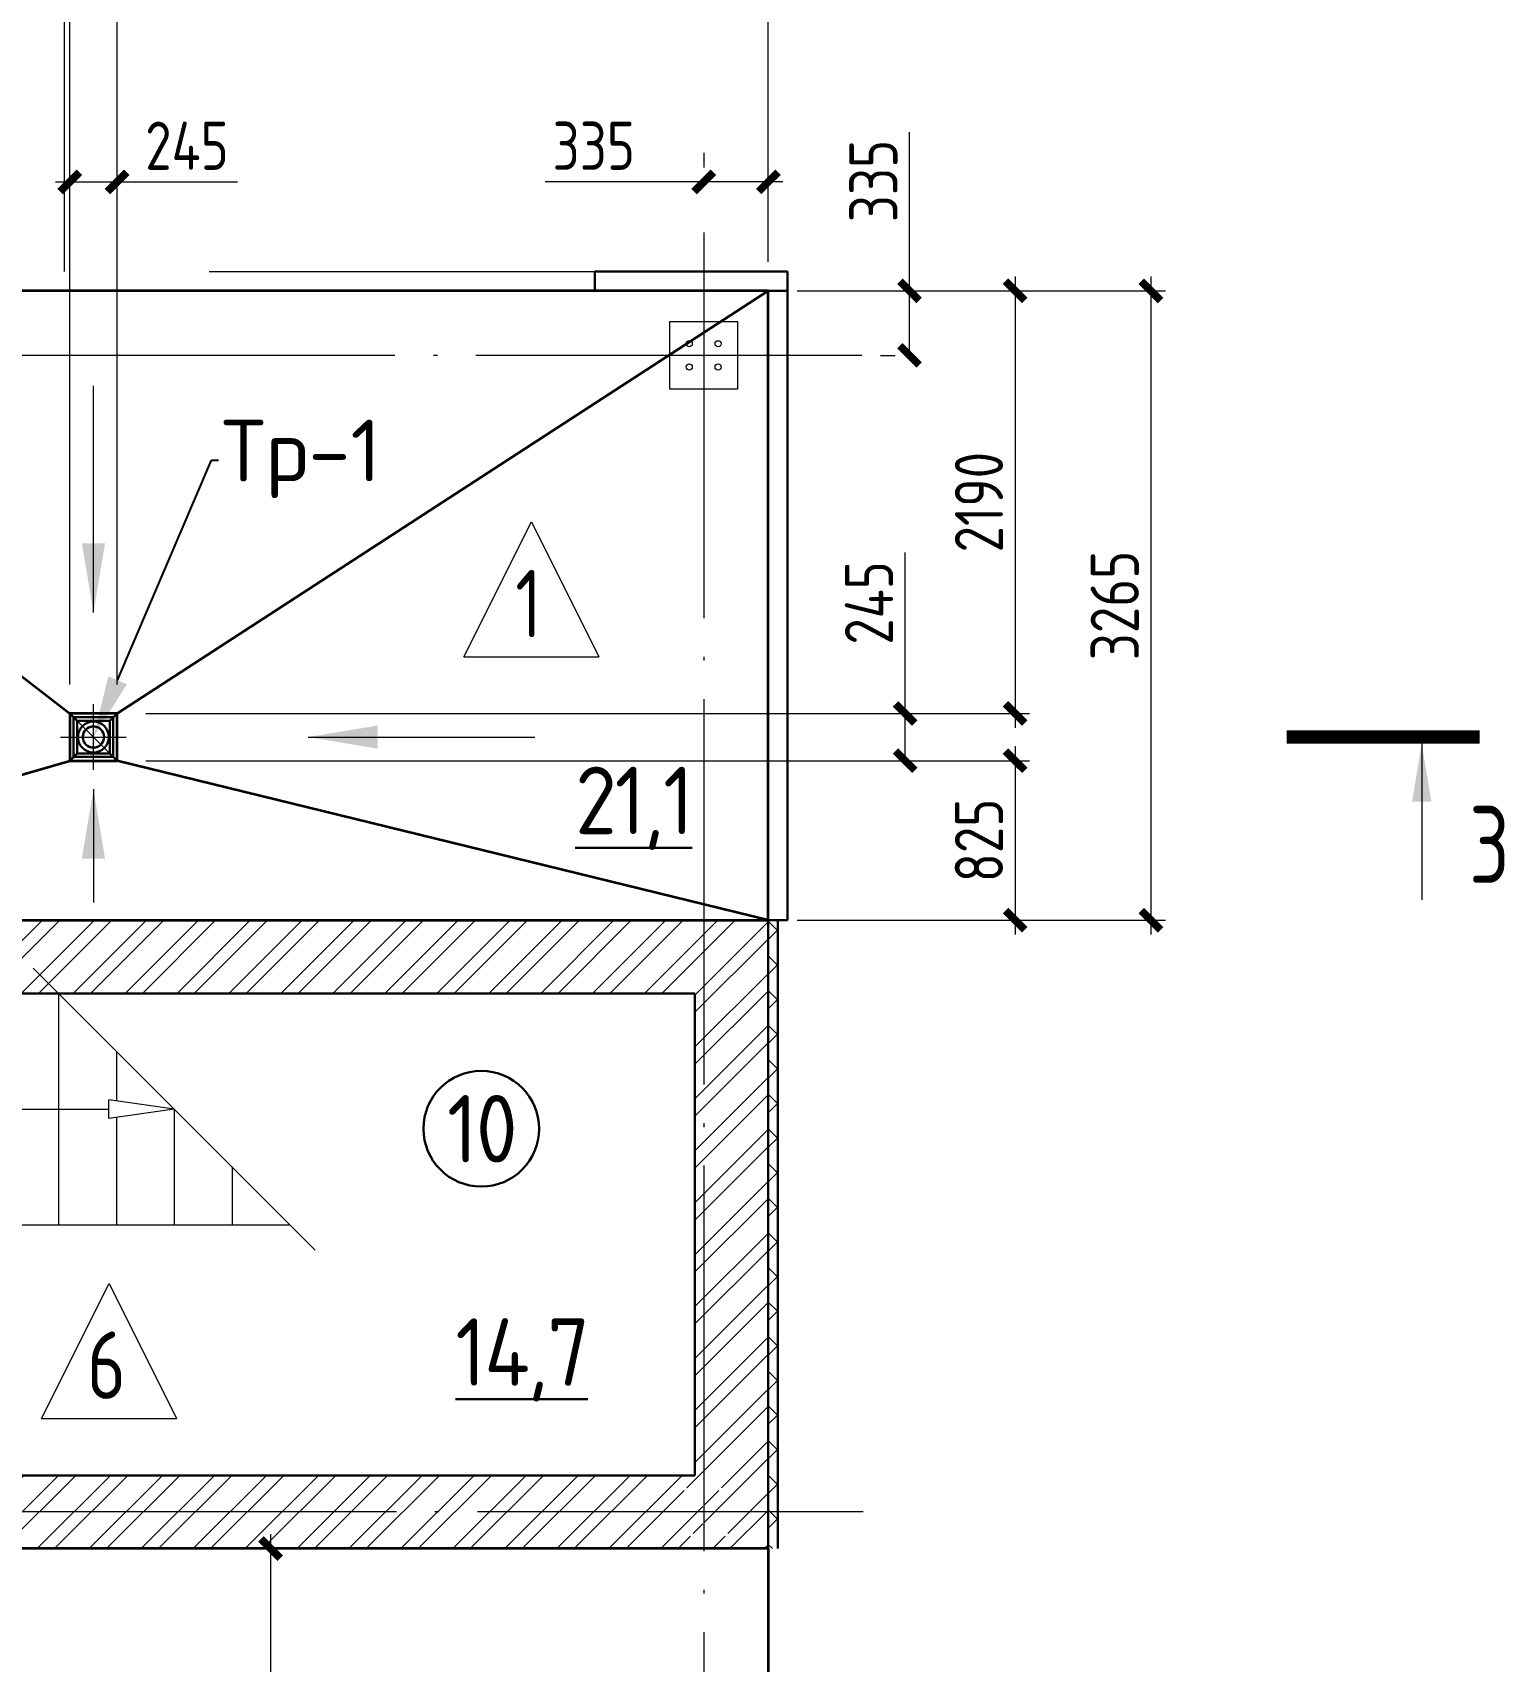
# Model space of a CAD drawing. Extents: x -965262 to 1142518, y -357520 to 71675.
# Drawn here: x 103943 to 111575, y -169927 to -161478 of the extents above; entities that cross this region are included whole.
import ezdxf
from ezdxf import colors
from ezdxf.entities.mleader import LeaderData, LeaderLine
from ezdxf.math import Vec2, Vec3

# ---------------------------------------------------------------- set-up
doc = ezdxf.new("R2010")
doc.units = 0
doc.header["$LTSCALE"] = 10
for name, pattern in [('ACAD_ISO04W100', [30, 24, -3, 0, -3]), ('DOTE', [2.42, 2, -0.2, 0.02, -0.2]), ('HIDDEN', [9.525, 6.35, -3.175])]:
    doc.linetypes.add(name, pattern=pattern)
doc.layers.get('0').update_dxf_attribs({"linetype": 'CONTINUOUS', "lineweight": 30})
doc.layers.get('Defpoints').update_dxf_attribs({"linetype": 'CONTINUOUS'})
for name, color, linetype, lineweight in [('DOTE', 7, 'DOTE', 9), ('полы', 3, 'CONTINUOUS', 35), ('Полы_лотки', 7, 'CONTINUOUS', 30)]:
    doc.layers.add(name, color=color, linetype=linetype, lineweight=lineweight)
doc.styles.add('GOST 2.304', font='isocpeur.ttf', dxfattribs={"width": 0.75, "height": 250})
doc.styles.add('GOST-2.304_Type-B', font='isocpeur.ttf', dxfattribs={"width": 0.9})
doc.styles.get("Standard").update_dxf_attribs({"font": 'isocpeur.ttf', "height": 300})
doc.styles.add('ГОСТ 2м', font='isocpeur.ttf', dxfattribs={"width": 0.8, "height": 250})
doc.dimstyles.new('ГОСТ 2м', dxfattribs={"dimtxt": 250, "dimasz": 100, "dimexe": 75, "dimexo": 150, "dimgap": 62.5, "dimtad": 1, "dimdec": 0, "dimtxsty": 'ГОСТ 2м', "dimblk": 'ARCHTICK', "dimcen": 150, "dimdle": 75, "dimclrd": 256, "dimclre": 256, "dimclrt": 256, "dimadec": 0, "dimazin": 0, "dimtfac": 1, "dimtdec": 0, "dimtmove": 0, "dimatfit": 3, "dimldrblk": 'OBLIQUE', "dimfxl": 1, "dimlwd": 15, "dimlwe": 15, "dimarcsym": 0})

# ---------------------------------------------------------------- blocks, each defined once
blk = doc.blocks.new('_ArchTick')
at = {"color": 0, "linetype": 'ByBlock', "lineweight": 0, "const_width": 0.4}
blk.add_lwpolyline([(-0.5, -0.5), (0.5, 0.5)], dxfattribs=at)
blk = doc.blocks.new('*D1342')
at = {"lineweight": 15, "ltscale": 50, "transparency": 16777216}
for p, q in [((101297.6, -162667.1), (101297.6, -161105.6)), ((104135.8, -164859.6), (104135.8, -161105.6)), ((101222.6, -161180.6), (104210.8, -161180.6))]:
    blk.add_line(p, q, dxfattribs=at)
at = {"layer": 'Defpoints', "color": 0, "lineweight": 15, "ltscale": 50, "transparency": 16777216}
for p in [(104135.8, -161180.6), (101297.6, -162817.1, 1451.3), (104135.8, -165009.6, 1451.3)]:
    blk.add_point(p, dxfattribs=at)
at = {"lineweight": 15, "ltscale": 50, "transparency": 16777216, "xscale": 100, "yscale": 100, "zscale": 100, "rotation": 180}
blk.add_blockref('_ArchTick', (101297.6, -161180.6), dxfattribs=at)
at = {"lineweight": 15, "ltscale": 50, "transparency": 16777216, "xscale": 100, "yscale": 100, "zscale": 100}
blk.add_blockref('_ArchTick', (104135.8, -161180.6), dxfattribs=at)
at = {"lineweight": 15, "ltscale": 50, "transparency": 16777216, "insert": (102716.7, -160993.1), "char_height": 250, "attachment_point": 5, "style": 'ГОСТ 2м'}
blk.add_mtext('2840', dxfattribs=at)
blk = doc.blocks.new('_Oblique')
at = {"color": 0, "linetype": 'ByBlock', "lineweight": -2}
blk.add_line((-0.5, -0.5), (0.5, 0.5), dxfattribs=at)
blk = doc.blocks.new('*D1343')
at = {"lineweight": 15, "ltscale": 50, "transparency": 16777216}
for p, q in [((104380.8, -164859.6), (104380.8, -161105.6)), ((107757.8, -162667.1), (107757.8, -161105.6)), ((104305.8, -161180.6), (107832.8, -161180.6))]:
    blk.add_line(p, q, dxfattribs=at)
at = {"layer": 'Defpoints', "color": 0, "lineweight": 15, "ltscale": 50, "transparency": 16777216}
for p in [(107757.8, -161180.6), (107757.8, -162817.1, 1451.3), (104380.8, -165009.6, 1451.3)]:
    blk.add_point(p, dxfattribs=at)
at = {"lineweight": 15, "ltscale": 50, "transparency": 16777216, "xscale": 100, "yscale": 100, "zscale": 100, "rotation": 180}
blk.add_blockref('_ArchTick', (104380.8, -161180.6), dxfattribs=at)
at = {"lineweight": 15, "ltscale": 50, "transparency": 16777216, "xscale": 100, "yscale": 100, "zscale": 100}
blk.add_blockref('_ArchTick', (107757.8, -161180.6), dxfattribs=at)
at = {"lineweight": 15, "ltscale": 50, "transparency": 16777216, "insert": (106069.3, -160993.1), "char_height": 250, "attachment_point": 5, "style": 'ГОСТ 2м'}
blk.add_mtext('3375', dxfattribs=at)
blk = doc.blocks.new('*D1344')
at = {"lineweight": 15, "ltscale": 50, "transparency": 16777216}
for p, q in [((104135.8, -164859.6), (104135.8, -162177.1)), ((104380.8, -164859.6), (104380.8, -162177.1)), ((104060.8, -162252.1), (104380.8, -162252.1)), ((104380.8, -162252.1), (105005.8, -162252.1))]:
    blk.add_line(p, q, dxfattribs=at)
at = {"layer": 'Defpoints', "color": 0, "lineweight": 15, "ltscale": 50, "transparency": 16777216}
for p in [(104380.8, -162252.1), (104135.8, -165009.6, 1451.3), (104380.8, -165009.6, 1451.3)]:
    blk.add_point(p, dxfattribs=at)
at = {"lineweight": 15, "ltscale": 50, "transparency": 16777216, "xscale": 100, "yscale": 100, "zscale": 100, "rotation": 180}
blk.add_blockref('_ArchTick', (104135.8, -162252.1), dxfattribs=at)
at = {"lineweight": 15, "ltscale": 50, "transparency": 16777216, "xscale": 100, "yscale": 100, "zscale": 100}
blk.add_blockref('_ArchTick', (104380.8, -162252.1), dxfattribs=at)
at = {"lineweight": 15, "ltscale": 50, "transparency": 16777216, "insert": (104743.3, -162064.6), "char_height": 250, "attachment_point": 5, "style": 'ГОСТ 2м'}
blk.add_mtext('245', dxfattribs=at)
blk = doc.blocks.new('*D1345')
at = {"lineweight": 15, "ltscale": 50, "transparency": 16777216}
for p, q in [((107422.6, -162102.1), (107422.6, -162177.1)), ((107757.8, -162667.1), (107757.8, -162177.1)), ((107422.6, -162252.1), (106600.4, -162252.1)), ((107832.8, -162252.1), (107422.6, -162252.1))]:
    blk.add_line(p, q, dxfattribs=at)
at = {"layer": 'Defpoints', "color": 0, "lineweight": 15, "ltscale": 50, "transparency": 16777216}
for p in [(107422.6, -162252.1), (107422.6, -162252.1), (107757.8, -162817.1, 1451.3)]:
    blk.add_point(p, dxfattribs=at)
at = {"lineweight": 15, "ltscale": 50, "transparency": 16777216, "xscale": 100, "yscale": 100, "zscale": 100, "rotation": 180}
blk.add_blockref('_ArchTick', (107422.6, -162252.1), dxfattribs=at)
at = {"lineweight": 15, "ltscale": 50, "transparency": 16777216, "xscale": 100, "yscale": 100, "zscale": 100}
blk.add_blockref('_ArchTick', (107757.8, -162252.1), dxfattribs=at)
at = {"lineweight": 15, "ltscale": 50, "transparency": 16777216, "insert": (106852.9, -162064.6), "char_height": 250, "attachment_point": 5, "style": 'ГОСТ 2м'}
blk.add_mtext('335', dxfattribs=at)
blk = doc.blocks.new('*D1347')
at = {"lineweight": 15, "ltscale": 50, "transparency": 16777216}
for p, q in [((109037.6, -162742.1), (109037.6, -165084.6)), ((107907.8, -162817.1), (109112.6, -162817.1)), ((104530.8, -165009.6), (109112.6, -165009.6))]:
    blk.add_line(p, q, dxfattribs=at)
at = {"layer": 'Defpoints', "color": 0, "lineweight": 15, "ltscale": 50, "transparency": 16777216}
for p in [(107757.8, -162817.1, 1451.3), (104380.8, -165009.6, 1451.3), (109037.6, -165009.6)]:
    blk.add_point(p, dxfattribs=at)
at = {"lineweight": 15, "ltscale": 50, "transparency": 16777216, "xscale": 100, "yscale": 100, "zscale": 100}
for p, rotation in [((109037.6, -162817.1), 90), ((109037.6, -165009.6), 270)]:
    blk.add_blockref('_ArchTick', p, dxfattribs=dict(at, rotation=rotation))
at = {"lineweight": 15, "ltscale": 50, "transparency": 16777216, "insert": (108850.1, -163913.4), "char_height": 250, "attachment_point": 5, "rotation": 90, "style": 'ГОСТ 2м'}
blk.add_mtext('2190', dxfattribs=at)
blk = doc.blocks.new('*D1348')
at = {"lineweight": 15, "ltscale": 50, "transparency": 16777216}
for p, q in [((108490.2, -162817.1), (108490.2, -161994.9)), ((108490.2, -163152.1), (108490.2, -162742.1)), ((107907.8, -162817.1), (108565.2, -162817.1)), ((108340.2, -163152.1), (108415.2, -163152.1))]:
    blk.add_line(p, q, dxfattribs=at)
at = {"layer": 'Defpoints', "color": 0, "lineweight": 15, "ltscale": 50, "transparency": 16777216}
for p in [(107757.8, -162817.1, 1451.3), (108490.2, -163152.1), (108490.2, -163152.1)]:
    blk.add_point(p, dxfattribs=at)
at = {"lineweight": 15, "ltscale": 50, "transparency": 16777216, "xscale": 100, "yscale": 100, "zscale": 100}
for p, rotation in [((108490.2, -162817.1), 90), ((108490.2, -163152.1), 270)]:
    blk.add_blockref('_ArchTick', p, dxfattribs=dict(at, rotation=rotation))
at = {"lineweight": 15, "ltscale": 50, "transparency": 16777216, "insert": (108302.7, -162247.4), "char_height": 250, "attachment_point": 5, "rotation": 90, "style": 'ГОСТ 2м'}
blk.add_mtext('335', dxfattribs=at)
blk = doc.blocks.new('*D1349')
at = {"lineweight": 15, "ltscale": 50, "transparency": 16777216}
for p, q in [((109037.6, -165179.6), (109037.6, -166157.1)), ((104530.8, -165254.6), (109112.6, -165254.6)), ((107907.8, -166082.1), (109112.6, -166082.1))]:
    blk.add_line(p, q, dxfattribs=at)
at = {"layer": 'Defpoints', "color": 0, "lineweight": 15, "ltscale": 50, "transparency": 16777216}
for p in [(104380.8, -165254.6, 1451.3), (107757.8, -166082.1, 1451.3), (109037.6, -166082.1)]:
    blk.add_point(p, dxfattribs=at)
at = {"lineweight": 15, "ltscale": 50, "transparency": 16777216, "xscale": 100, "yscale": 100, "zscale": 100}
for p, rotation in [((109037.6, -165254.6), 90), ((109037.6, -166082.1), 270)]:
    blk.add_blockref('_ArchTick', p, dxfattribs=dict(at, rotation=rotation))
at = {"lineweight": 15, "ltscale": 50, "transparency": 16777216, "insert": (108850.1, -165668.4), "char_height": 250, "attachment_point": 5, "rotation": 90, "style": 'ГОСТ 2м'}
blk.add_mtext('825', dxfattribs=at)
blk = doc.blocks.new('*D1350')
at = {"lineweight": 15, "ltscale": 50, "transparency": 16777216}
for p, q in [((108467.4, -165009.6), (108467.4, -164173.9)), ((108467.4, -165254.6), (108467.4, -164934.6)), ((104530.8, -165009.6), (108542.4, -165009.6)), ((104530.8, -165254.6), (108542.4, -165254.6))]:
    blk.add_line(p, q, dxfattribs=at)
at = {"layer": 'Defpoints', "color": 0, "lineweight": 15, "ltscale": 50, "transparency": 16777216}
for p in [(104380.8, -165009.6, 1451.3), (104380.8, -165254.6, 1451.3), (108467.4, -165254.6)]:
    blk.add_point(p, dxfattribs=at)
at = {"lineweight": 15, "ltscale": 50, "transparency": 16777216, "xscale": 100, "yscale": 100, "zscale": 100}
for p, rotation in [((108467.4, -165009.6), 90), ((108467.4, -165254.6), 270)]:
    blk.add_blockref('_ArchTick', p, dxfattribs=dict(at, rotation=rotation))
at = {"lineweight": 15, "ltscale": 50, "transparency": 16777216, "insert": (108279.9, -164436.4), "char_height": 250, "attachment_point": 5, "rotation": 90, "style": 'ГОСТ 2м'}
blk.add_mtext('245', dxfattribs=at)
blk = doc.blocks.new('*D1365')
at = {"lineweight": 15, "ltscale": 50, "transparency": 16777216}
for p, q in [((101297.6, -162667.1), (101297.6, -160644.1)), ((107757.8, -162667.1), (107757.8, -160644.1)), ((101222.6, -160719.1), (107832.8, -160719.1))]:
    blk.add_line(p, q, dxfattribs=at)
at = {"layer": 'Defpoints', "color": 0, "lineweight": 15, "ltscale": 50, "transparency": 16777216}
for p in [(107757.8, -160719.1), (101297.6, -162817.1, 1451.3), (107757.8, -162817.1, 1451.3)]:
    blk.add_point(p, dxfattribs=at)
at = {"lineweight": 15, "ltscale": 50, "transparency": 16777216, "xscale": 100, "yscale": 100, "zscale": 100, "rotation": 180}
blk.add_blockref('_ArchTick', (101297.6, -160719.1), dxfattribs=at)
at = {"lineweight": 15, "ltscale": 50, "transparency": 16777216, "xscale": 100, "yscale": 100, "zscale": 100}
blk.add_blockref('_ArchTick', (107757.8, -160719.1), dxfattribs=at)
at = {"lineweight": 15, "ltscale": 50, "transparency": 16777216, "insert": (104527.7, -160531.6), "char_height": 250, "attachment_point": 5, "style": 'ГОСТ 2м'}
blk.add_mtext('6460', dxfattribs=at)
blk = doc.blocks.new('*D1366')
at = {"lineweight": 15, "ltscale": 50, "transparency": 16777216}
for p, q in [((109741.7, -162742.1), (109741.7, -166157.1)), ((107907.8, -162817.1), (109816.7, -162817.1)), ((107907.8, -166082.1), (109816.7, -166082.1))]:
    blk.add_line(p, q, dxfattribs=at)
at = {"layer": 'Defpoints', "color": 0, "lineweight": 15, "ltscale": 50, "transparency": 16777216}
for p in [(107757.8, -162817.1, 1451.3), (107757.8, -166082.1, 1451.3), (109741.7, -166082.1)]:
    blk.add_point(p, dxfattribs=at)
at = {"lineweight": 15, "ltscale": 50, "transparency": 16777216, "xscale": 100, "yscale": 100, "zscale": 100}
for p, rotation in [((109741.7, -162817.1), 90), ((109741.7, -166082.1), 270)]:
    blk.add_blockref('_ArchTick', p, dxfattribs=dict(at, rotation=rotation))
at = {"lineweight": 15, "ltscale": 50, "transparency": 16777216, "insert": (109554.2, -164449.6), "char_height": 250, "attachment_point": 5, "rotation": 90, "style": 'ГОСТ 2м'}
blk.add_mtext('3265', dxfattribs=at)
blk = doc.blocks.new('*D1166')
at = {"lineweight": 15, "ltscale": 50, "transparency": 16777216}
for p, q in [((105177.1, -169267.1), (105177.1, -186892.1)), ((107607.8, -169342.1), (105102.1, -169342.1)), ((107607.8, -186817.1), (105102.1, -186817.1))]:
    blk.add_line(p, q, dxfattribs=at)
at = {"layer": 'Defpoints', "color": 0, "ltscale": 50, "transparency": 16777216}
for p in [(107757.8, -169342.1, 1451.3), (105177.1, -186817.1), (107757.8, -186817.1, 1451.3)]:
    blk.add_point(p, dxfattribs=at)
at = {"lineweight": 15, "ltscale": 50, "transparency": 16777216, "xscale": 100, "yscale": 100, "zscale": 100}
for p, rotation in [((105177.1, -169342.1), 90), ((105177.1, -186817.1), 270)]:
    blk.add_blockref('_ArchTick', p, dxfattribs=dict(at, rotation=rotation))
at = {"lineweight": 15, "ltscale": 50, "transparency": 16777216, "insert": (104989.6, -178923.1), "char_height": 250, "attachment_point": 5, "rotation": 90, "style": 'ГОСТ 2м'}
blk.add_mtext('17475', dxfattribs=at)

msp = doc.modelspace()

# ---------------------------------------------------------------- hatches: boundary and pattern name
at = {"lineweight": 15}
h = msp.add_hatch(dxfattribs=at)
h.set_pattern_fill('ANSI32', scale=20, style=0)
h.set_pattern_definition([(45, (-359605.78, -304776.27), (-134.70384, 134.70384), []), (45, (-359515.98, -304776.27), (-134.70384, 134.70384), [])])
h.paths.add_polyline_path([(101422.6, -167797.1), (101117.6, -167797.1), (101117.6, -167802.1), (101422.6, -167802.1)], flags=16)
h.paths.add_polyline_path([(101497.6, -167797.1), (101422.6, -167797.1), (101422.6, -167802.1), (101497.6, -167802.1)], flags=17)
h.paths.add_polyline_path([(101422.6, -166592.1), (101117.6, -166592.1), (101117.6, -166597.1), (101422.6, -166597.1)], flags=16)
h.paths.add_polyline_path([(101497.6, -166592.1), (101422.6, -166592.1), (101422.6, -166597.1), (101497.6, -166597.1)], flags=17)
h.paths.add_polyline_path([(107757.6, -166082.1), (101117.6, -166082.1), (101117.6, -166597.1), (101497.6, -166597.1), (101497.6, -166462.1), (107377.6, -166462.1), (107377.6, -168962.1), (101497.6, -168962.1), (101497.6, -167797.1), (101117.6, -167797.1), (101117.6, -169342.1), (101197.6, -169342.1), (107757.6, -169342.1)])
h.paths.add_polyline_path([(107297.6, -169027.1), (107547.6, -169027.1), (107547.6, -169041.1), (107447.1, -169041.1, 0.414214), (107427.1, -169061.1), (107427.1, -169243.1, 0.414214), (107447.1, -169263.1), (107547.6, -169263.1), (107547.6, -169277.1), (107297.6, -169277.1), (107297.6, -169263.1), (107398.1, -169263.1, 0.414214), (107418.1, -169243.1), (107418.1, -169061.1, 0.414214), (107398.1, -169041.1), (107297.6, -169041.1)], flags=16)
h.paths.add_polyline_path([(101547.6, -169027.1), (101547.6, -169041.1), (101427.1, -169041.1), (101427.1, -169263.1), (101547.6, -169263.1), (101547.6, -169277.1), (101297.6, -169277.1), (101297.6, -169263.1), (101418.1, -169263.1), (101418.1, -169041.1), (101297.6, -169041.1), (101297.6, -169027.1)], flags=16)
h = msp.add_hatch(dxfattribs=at)
h.set_pattern_fill('ANSI37', scale=40)
h.set_pattern_definition([(45, (742529.8, 82438.42), (-89.802561, 89.802561), []), (135, (742529.8, 82438.42), (-89.802561, -89.802561), [])])
h.paths.add_polyline_path([(107757.6, -169342.1), (107757.6, -166082.1), (107807.6, -166082.1), (107807.6, -169342.1)])

# ---------------------------------------------------------------- linework, layer by layer
at = {"color": 7, "lineweight": 15, "ltscale": 0.3}
msp.add_line((104107.8, -162717, -1451.3), (104107.8, -161317, -1451.3), dxfattribs=at)
at = {"color": 7, "lineweight": 15}
for p, q in [((104857.8, -162717.1, -3259.8), (106857.8, -162717.1, -3259.8)), ((104857.8, -162817.1, -3259.8), (106857.8, -162817.1, -3259.8)), ((107247.6, -163327.1, -4711.1), (107247.6, -162977.1, -4711.1)), ((107247.6, -162977.1, -4711.1), (107597.6, -162977.1, -4711.1)), ((107597.6, -162977.1, -4711.1), (107597.6, -163327.1, -4711.1)), ((107597.6, -163327.1, -4711.1), (107247.6, -163327.1, -4711.1)), ((103946.3, -166330.8, -1451.3), (105408.9, -167793.5, -1451.3)), ((104677.6, -167062.2, -1451.3), (104338.3, -167013.2, -1451.3)), ((104338.3, -167111.2, -1451.3), (104338.3, -167013.2, -1451.3)), ((104677.6, -167062.2, -1451.3), (104338.3, -167111.2, -1451.3))]:
    msp.add_line(p, q, dxfattribs=at)
at = {"color": 7, "extrusion": (0, 0, -1)}
for p, q in [((106857.8, -162817.1, -3259.8), (106857.8, -162717.1, -3259.8)), ((106857.8, -162717.1, -3259.8), (107857.6, -162717.1, -3259.8)), ((107857.6, -162717.1, -3259.8), (107857.6, -162817.1, -3259.8)), ((107857.6, -162817.1, -3259.8), (106857.8, -162817.1, -3259.8)), ((107757.6, -162817.1, -3259.8), (107857.6, -162817.1, -3259.8)), ((107757.6, -166082.1, -3259.8), (107757.6, -162817.1, -3259.8)), ((107857.6, -162817.1, -3259.8), (107857.6, -166082.1, -3259.8)), ((101117.6, -166082.1, -3259.8), (107757.6, -166082.1, -3259.8)), ((107857.6, -166082.1, -3259.8), (107757.6, -166082.1, -3259.8)), ((107757.6, -166082.1, -3259.8), (107757.6, -169342.1, -3259.8)), ((107377.6, -166462.1, -3259.8), (101497.6, -166462.1, -3259.8)), ((107377.6, -168962.1, -3259.8), (107377.6, -166462.1, -3259.8)), ((101497.6, -168962.1, -3259.8), (107377.6, -168962.1, -3259.8)), ((107757.6, -169342.1, -3259.8), (101117.6, -169342.1, -3259.8))]:
    msp.add_line(p, q, dxfattribs=at)
at = {"color": 7, "lineweight": 0}
msp.add_line((107418.1, -163152.1, -3259.8), (107427.1, -163152.1, -3259.8), dxfattribs=at)
at = {"lineweight": 15}
for p, q in [((106179.1, -164716.1, 8350.5), (106529.1, -164016.1, 8350.5)), ((106529.1, -164016.1, 8350.5), (106879.1, -164716.1, 8350.5)), ((106179.1, -164716.1, 8350.5), (106879.1, -164716.1, 8350.5)), ((103989.7, -168666.7, 9801.8), (104339.7, -167966.7, 9801.8)), ((104339.7, -167966.7, 9801.8), (104689.7, -168666.7, 9801.8)), ((103989.7, -168666.7, 9801.8), (104689.7, -168666.7, 9801.8))]:
    msp.add_line(p, q, dxfattribs=at)
at = {"color": 1, "lineweight": 15}
msp.add_line((104135.8, -165009.6, -3259.8), (104380.8, -165254.6, -3259.8), dxfattribs=at)
at = {"color": 5, "lineweight": 15, "ltscale": 100}
msp.add_line((111145.8, -165167.1, -4711.1), (111145.8, -165977.1, -4711.1), dxfattribs=at)
at = {"color": 7}
msp.add_line((107807.6, -166082.1, -3259.8), (107807.6, -169342.1, -3259.8), dxfattribs=at)
at = {"color": 7, "lineweight": 15, "ltscale": 200}
for p, q in [((104077.6, -166462.2, -1451.3), (104077.6, -167662.2, -1451.3)), ((104377.6, -166762.2, -1451.3), (104377.6, -167018.8, -1451.3)), ((103177.6, -167062.2, -1451.3), (104338.3, -167062.2, -1451.3)), ((104377.6, -167105.5, -1451.3), (104377.6, -167662.2, -1451.3)), ((104677.6, -167062.2, -1451.3), (104677.6, -167662.2, -1451.3)), ((104977.6, -167362.2, -1451.3), (104977.6, -167662.2, -1451.3)), ((103177.6, -167662.2, -1451.3), (105277.6, -167662.2, -1451.3))]:
    msp.add_line(p, q, dxfattribs=at)
at = {"color": 5, "lineweight": 15, "ltscale": 100, "const_width": 70, "elevation": -4711.1}
msp.add_lwpolyline([(111445.8, -165132.1), (110445.8, -165132.1)], dxfattribs=at)
at = {"color": 7, "lineweight": 15}
for centre in [(107347.6, -163092.1, -4711.1), (107497.6, -163092.1, -4711.1), (107347.6, -163212.1, -4711.1), (107497.6, -163212.1, -4711.1)]:
    msp.add_circle(centre, 16, dxfattribs=at)
at = {"color": 7}
msp.add_circle((106269.3, -167164, 8350.5), 300, dxfattribs=at)
at = {"color": 5, "lineweight": 15, "ltscale": 100}
msp.add_solid([(111145.8, -165167.1, -4711.1), (111196.1, -165467.6, -4711.1), (111095.5, -165467.6, -4711.1)], dxfattribs=at)
at = {"layer": 'DOTE', "color": 7, "ltscale": 100, "extrusion": (0, -1, 0)}
msp.add_line((107422.6, -162515.3, -4711.1), (107422.6, -237687.4, -4711.1), dxfattribs=at)
at = {"layer": 'DOTE', "color": 7, "ltscale": 100}
for p, q in [((108241.9, -163152.1, -4711.1), (55067.3, -163152.1, -4711.1)), ((108249.4, -169152.1, -4711.1), (55067.3, -169152.1, -4711.1))]:
    msp.add_line(p, q, dxfattribs=at)
at = {"layer": 'полы', "ltscale": 100}
for p, q in [((107757.8, -162817.1, -3259.8), (77757.6, -162817.1, -3259.8)), ((101297.6, -162817.1, -3259.8), (104135.8, -165009.6, -3259.8)), ((107757.8, -162817.1, -3259.8), (104380.8, -165009.6, -3259.8)), ((107757.8, -166082.1, -3259.8), (107757.8, -162817.1, -3259.8)), ((101297.6, -166082.1, -3259.8), (104135.8, -165254.6, -3259.8)), ((107757.8, -166082.1, -3259.8), (104380.8, -165254.6, -3259.8)), ((101297.6, -166082.1, -3259.8), (107757.8, -166082.1, -3259.8)), ((107757.8, -169342.1, -3259.8), (101097.8, -169342.1, -3259.8)), ((107757.8, -169342.1, -3259.8), (107757.8, -199152.1, -3259.8))]:
    msp.add_line(p, q, dxfattribs=at)
at = {"layer": 'полы', "lineweight": 0, "ltscale": 50}
for p, q in [((104258.3, -164486.3, -3259.8), (104258.3, -163310.3, -3259.8)), ((105371.8, -165132.1, -3259.8), (106547.9, -165132.1, -3259.8)), ((104258.3, -165402.1, -3259.8), (104258.3, -165990.1, -3259.8))]:
    msp.add_line(p, q, dxfattribs=at)
at = {"layer": 'полы', "ltscale": 100, "elevation": -3259.8}
msp.add_lwpolyline([(104135.8, -165254.6), (104380.8, -165254.6), (104380.8, -165009.6), (104135.8, -165009.6)], close=True, dxfattribs=at)
at = {"layer": 'полы', "lineweight": 0, "ltscale": 50}
for points in [[(104318.3, -164126.3, -3259.8), (104198.3, -164126.3, -3259.8), (104258.3, -164486.3, -3259.8)], [(105731.8, -165192.1, -3259.8), (105731.8, -165072.1, -3259.8), (105371.8, -165132.1, -3259.8)], [(104318.3, -165762.1, -3259.8), (104198.3, -165762.1, -3259.8), (104258.3, -165402.1, -3259.8)]]:
    msp.add_solid(points, dxfattribs=at)
at = {"layer": 'Полы_лотки', "color": 5}
for p, q in [((104135.8, -165009.6, -3259.8), (104380.8, -165009.6, -3259.8)), ((104135.8, -165254.6, -3259.8), (104135.8, -165009.6, -3259.8)), ((104135.8, -165009.6, -3259.8), (104173.3, -165047.1, -3259.8)), ((104380.8, -165009.6, -3259.8), (104343.3, -165047.1, -3259.8)), ((104380.8, -165254.6, -3259.8), (104380.8, -165009.6, -3259.8)), ((104360.8, -165029.6, -3259.8), (104155.8, -165029.6, -3259.8)), ((104155.8, -165029.6, -3259.8), (104155.8, -165234.6, -3259.8)), ((104343.3, -165047.1, -3259.8), (104173.3, -165047.1, -3259.8)), ((104173.3, -165047.1, -3259.8), (104173.3, -165217.1, -3259.8)), ((104343.3, -165047.1, -3259.8), (104343.3, -165217.1, -3259.8)), ((104360.8, -165234.6, -3259.8), (104360.8, -165029.6, -3259.8)), ((104135.8, -165254.6, -3259.8), (104173.3, -165217.1, -3259.8)), ((104135.8, -165254.6, -3259.8), (104380.8, -165254.6, -3259.8)), ((104155.8, -165234.6, -3259.8), (104360.8, -165234.6, -3259.8)), ((104343.3, -165217.1, -3259.8), (104173.3, -165217.1, -3259.8)), ((104380.8, -165254.6, -3259.8), (104343.3, -165217.1, -3259.8))]:
    msp.add_line(p, q, dxfattribs=at)
at = {"layer": 'Полы_лотки', "color": 1, "linetype": 'ACAD_ISO04W100', "lineweight": 9, "ltscale": 10}
for p, q in [((104258.3, -165302.6, -2809.2), (104258.3, -164961.7, -3710.4)), ((104087.8, -165132.1, -2809.2), (104428.8, -165132.1, -3710.4))]:
    msp.add_line(p, q, dxfattribs=at)
at = {"layer": 'Полы_лотки', "color": 5}
for radius in [80, 55]:
    msp.add_circle((104258.3, -165132.1, -3259.8), radius, dxfattribs=at)
at = {"layer": 'Полы_лотки', "color": 6, "linetype": 'HIDDEN', "ltscale": 10}
msp.add_circle((104258.3, -165132.1, -3259.8), 55, dxfattribs=at)

# ---------------------------------------------------------------- texts
at = {"color": 5, "lineweight": 15, "ltscale": 100, "style": 'GOST 2.304', "width": 0.75}
msp.add_text('3', height=400, dxfattribs=at).set_placement((111391.4, -165889.6, -4711.1))
at = {"char_height": 350, "width": 1500, "attachment_point": 5, "style": 'GOST 2.304'}
for s, insert in [('{\\W0.8;1}', (106515.3, -164439.9, -3259.8)), ('{\\W0.8;6}', (104325.9, -168390.4, -1808.5))]:
    msp.add_mtext(s, dxfattribs=dict(at, insert=insert))
at = {"color": 7, "char_height": 350, "attachment_point": 5, "style": 'GOST-2.304_Type-B'}
for s, insert, width in [('{\\fISOCPEUR|b0|i0|c0|p34;\\T0.95;\\L21,1}', (107059.8, -165501.8, -3259.8), 2000), ('{\\T0.95;10}', (106269.3, -167164, 13061.6), 800), ('{\\fISOCPEUR|b0|i0|c0|p34;\\T0.95;\\L14,7}', (106478.5, -168363.3, -3259.8), 2000)]:
    msp.add_mtext(s, dxfattribs=dict(at, insert=insert, width=width))

# ---------------------------------------------------------------- dimensions: what is measured, and where the dimension line sits
at = {"lineweight": 15, "ltscale": 50}
for base, p1, p2, picture, middle in [((107757.8, -160719.1, -4711.1), (101297.6, -162817.1, -3259.8), (107757.8, -162817.1, -3259.8), '*D1365', (104527.7, -160531.6, -4711.1)), ((104380.8, -162252.1, -4711.1), (104135.8, -165009.6, -3259.8), (104380.8, -165009.6, -3259.8), '*D1344', (104743.3, -162064.6, -4711.1))]:
    dim = msp.add_linear_dim(base=base, p1=p1, p2=p2, dimstyle='ГОСТ 2м', dxfattribs=at)
    dim.commit()
    dim.dimension.update_dxf_attribs({"geometry": picture, "text_midpoint": middle})
for base, p1, p2, text, picture, middle in [((104135.8, -161180.6, -4711.1), (101297.6, -162817.1, -3259.8), (104135.8, -165009.6, -3259.8), '2840', '*D1342', (102716.7, -160993.1, -4711.1)), ((107757.8, -161180.6, -4711.1), (104380.8, -165009.6, -3259.8), (107757.8, -162817.1, -3259.8), '3375', '*D1343', (106069.3, -160993.1, -4711.1))]:
    dim = msp.add_linear_dim(base=base, p1=p1, p2=p2, text=text, dimstyle='ГОСТ 2м', dxfattribs=at)
    dim.commit()
    dim.dimension.update_dxf_attribs({"geometry": picture, "text_midpoint": middle})
dim = msp.add_linear_dim(base=(107422.6, -162252.1, -4711.1), p1=(107757.8, -162817.1, -3259.8), p2=(107422.6, -162252.1, -4711.1), dimstyle='ГОСТ 2м', dxfattribs=at)
dim.commit()
dim.dimension.update_dxf_attribs({"geometry": '*D1345', "text_midpoint": (106852.9, -162252.1, -4711.1), "dimtype": 160})
for base, p1, p2, picture, middle in [((108490.2, -163152.1, -4711.1), (107757.8, -162817.1, -3259.8), (108490.2, -163152.1, -4711.1), '*D1348', (108490.2, -162247.4, -4711.1)), ((108467.4, -165254.6, -4711.1), (104380.8, -165009.6, -3259.8), (104380.8, -165254.6, -3259.8), '*D1350', (108467.4, -164436.4, -4711.1)), ((105177.1, -186817.1, -4711.1), (107757.8, -169342.1, -3259.8), (107757.8, -186817.1, -3259.8), '*D1166', (105177.1, -178923.1, -4711.1))]:
    dim = msp.add_linear_dim(base=base, p1=p1, p2=p2, angle=90, dimstyle='ГОСТ 2м', dxfattribs=at)
    dim.commit()
    dim.dimension.update_dxf_attribs({"geometry": picture, "text_midpoint": middle, "dimtype": 160})
for base, p1, p2, text, picture, middle in [((109037.6, -165009.6, -4711.1), (107757.8, -162817.1, -3259.8), (104380.8, -165009.6, -3259.8), '2190', '*D1347', (108850.1, -163913.4, -4711.1)), ((109037.6, -166082.1, -4711.1), (104380.8, -165254.6, -3259.8), (107757.8, -166082.1, -3259.8), '825', '*D1349', (108850.1, -165668.4, -4711.1))]:
    dim = msp.add_linear_dim(base=base, p1=p1, p2=p2, angle=90, text=text, dimstyle='ГОСТ 2м', dxfattribs=at)
    dim.commit()
    dim.dimension.update_dxf_attribs({"geometry": picture, "text_midpoint": middle})
dim = msp.add_linear_dim(base=(109741.7, -166082.1, -4711.1), p1=(107757.8, -162817.1, -3259.8), p2=(107757.8, -166082.1, -3259.8), angle=90, dimstyle='ГОСТ 2м', dxfattribs=at)
dim.commit()
dim.dimension.update_dxf_attribs({"geometry": '*D1366', "text_midpoint": (109554.2, -164449.6, -4711.1)})

# ---------------------------------------------------------------- leaders
at = {"layer": 'Полы_лотки', "color": 5, "lineweight": 15}
ml = msp.add_multileader_mtext('Standard', dxfattribs=at)
ml.set_content('Тр-1', color=5)
ml.set_leader_properties()
ml.build(insert=Vec2(0, 0))
ml.multileader.update_dxf_attribs({"has_text_frame": 1, "text_right_attachment_type": 6, "dogleg_length": 36, "arrow_head_size": 320})
ctx = ml.context
ctx.base_point, ctx.char_height, ctx.arrow_head_size, ctx.landing_gap_size, ctx.plane_origin = Vec3(104906.8, -163696.4, -3259.8), 320, 320, 16, Vec3(87056, -175842.3, -3259.8)
ctx.right_attachment = 6
notes = []
notes.append((ctx, [(0, (1, 1, 0), (104870.8, -163696.4, -3259.8), (1, 0), 36, [(0, [(104258.3, -165132.1, -3259.8)], 0, [])])]))
ctx.mtext.insert, ctx.mtext.defined_height, ctx.mtext.flow_direction = Vec3(104922.8, -163485.9, -3259.8), 210.5, 5
for ctx, leaders in notes:
    for number, flags, end, landing, length, lines in leaders:
        leader = LeaderData()
        leader.index, (leader.has_last_leader_line, leader.has_dogleg_vector, leader.attachment_direction) = number, flags
        leader.last_leader_point, leader.dogleg_vector, leader.dogleg_length = Vec3(end), Vec3(landing), length
        for number, points, colour, breaks in lines:
            line = LeaderLine()
            line.index, line.vertices, line.color, line.breaks = number, Vec3.list(points), colors.encode_raw_color(colour), breaks
            leader.lines.append(line)
        ctx.leaders.append(leader)

doc.saveas('drawing.dxf')
